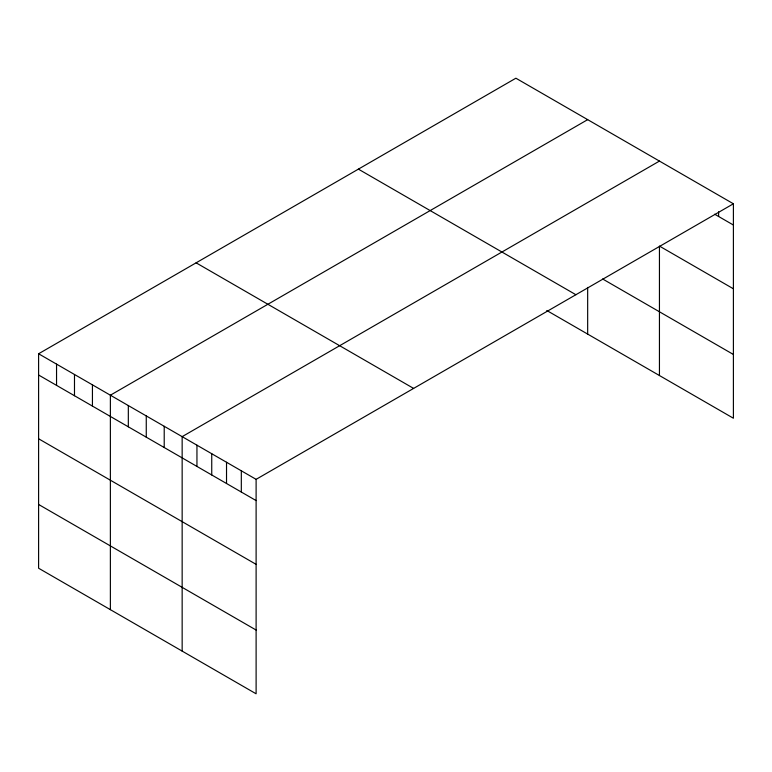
<?xml version="1.0" encoding="UTF-8"?>
<svg xmlns="http://www.w3.org/2000/svg" width="772" height="772" viewBox="0 0 772 772"><rect width="100%" height="100%" fill="white"/><g stroke="black" fill="none" stroke-linecap="round" stroke-linejoin="round"><path stroke-width="1.16" d="M38.6 353.769L256.111 479.344L256.111 693.796L38.6 568.221L38.6 353.769L515.889 78.204L733.4 203.779L733.4 418.231L546.798 310.498M587.666 119.65L110.377 395.206L110.377 609.658M659.442 161.087L182.153 436.643L182.153 651.095M256.111 479.344L733.4 203.779M714.669 214.211L733.4 225.028M733.4 288.786L659.442 246.085L659.442 375.539M602.623 278.972L733.4 354.473M358.382 169.136L575.893 294.721M196.107 262.827L413.618 388.412M38.6 375.009L256.111 500.584M38.6 438.766L256.111 564.351M38.6 504.463L256.111 630.039M718.607 211.769L718.607 216.488M587.666 287.416L587.666 334.093M241.318 470.804L241.318 492.053M226.524 462.264L226.524 483.513M211.74 453.724L211.74 474.973M196.947 445.183L196.947 466.433M164.214 426.289L164.214 447.528M146.265 415.925L146.265 437.174M128.326 405.57L128.326 426.81M92.437 384.842L92.437 406.091M74.488 374.488L74.488 395.727M56.549 364.123L56.549 385.373"/></g></svg>
